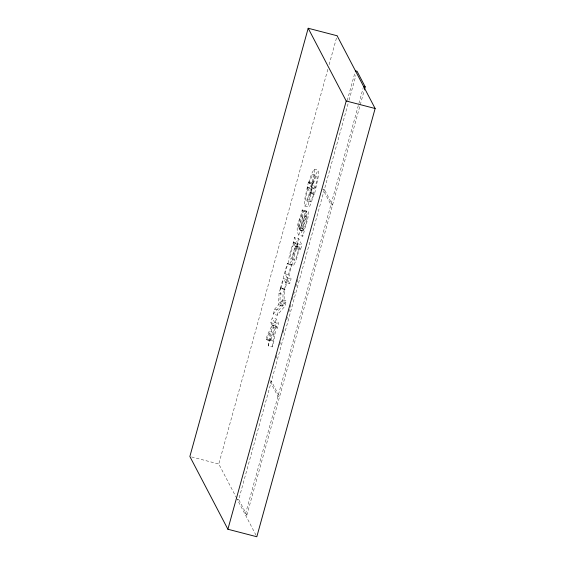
<?xml version="1.0" encoding="UTF-8"?>
<svg xmlns="http://www.w3.org/2000/svg" width="565" height="565" viewBox="0 0 565 565"><rect width="100%" height="100%" fill="white"/><g stroke="black" fill="none" stroke-linecap="round" stroke-linejoin="round"><path stroke-width="0.42" stroke-dasharray="2.83 2.12" d="M279.901 303.087L282.359 299.867L286.377 300.905L284.937 306.117L277.267 315.249L273.248 314.204L274.654 309.126L278.651 304.733L279.011 293.341L280.466 288.079L284.485 289.125L283.92 304.125L279.901 303.087L280.466 288.079M277.267 315.249L278.665 310.171L282.67 305.778L283.03 294.386L284.485 289.125M276.228 326.337L273.947 340.872L272.266 346.938L268.255 345.893L269.929 339.826L272.21 325.299L276.228 326.337L277.359 328.512L273.347 327.467L272.21 325.299M268.255 345.893L270.204 331.599L274.216 332.644L272.266 346.938M295.481 246.679L291.547 260.726L289.732 264.039L288.941 263.848C288.023 256.637 291.116 249.44 293.397 242.703L294.485 237.335L298.504 238.381L301.872 244.822L300.524 249.695L296.512 248.649L295.481 246.679L299.492 247.724L300.524 249.695M299.492 247.724L296.957 257.739L294.28 264.441L293.313 265.232L289.294 264.194M293.751 243.367L295.142 246.036L292.07 257.174L290.926 259.151L290.382 258.911L290.558 253.671L293.751 243.367L297.762 244.412L299.16 247.075L297.021 255.5L295.276 259.836L294.937 260.19L290.926 259.151M308.483 181.859L308.843 182.559L312.862 183.597L312.502 182.905L308.483 181.859L305.051 197.559L304.21 204.961L304.782 206.02L308.801 207.065L309.281 206.734A13.701 1.624 -75.4 0 0 311.315 202.411L314.055 193.689L310.044 192.644L307.296 201.373A13.701 1.624 -75.4 0 1 305.262 205.688L304.782 206.02M314.112 169.168L318.123 170.213L318.716 172.586A13.496 1.603 -75.4 0 1 317.777 179.049L314.458 194.452L310.439 193.407L313.766 178.003A13.496 1.603 -75.4 0 0 314.698 171.541L314.112 169.168L311.675 173.582L308.843 182.559M312.502 182.905L308.603 201.154L308.229 206.006L308.801 207.065M307.77 188.307L305.969 196.147L305.721 199.791L306.173 200.646L310.185 201.691L310.99 200.893A9.061 1.074 -75.4 0 0 312.516 197.093L313.73 193.061L311.788 189.353L307.77 188.307L309.712 192.015L308.497 196.048A9.061 1.074 -75.4 0 1 306.972 199.855L306.173 200.646M311.124 186.909L313.116 177.643L313.151 175.39L312.961 174.733L312.36 174.705L309.182 183.201L311.124 186.909L315.136 187.954L317.127 178.688L316.979 175.779L312.706 174.521M311.788 189.353L309.782 198.711L310.185 201.691M236.77 498.422L218.782 463.999L327.954 68.895M329.127 64.65L337.107 35.757M274.216 332.644L271.942 336.867L270.72 340.914L266.701 339.876L266.341 339.191C266.871 333.788 270.72 329.896 271.956 324.804L270.882 322.756L272.231 317.89L276.25 318.928L278.707 323.639L277.359 328.512M287.642 279.71L284.915 289.562L280.904 288.517L280.537 287.825L287.324 263.255L291.342 264.293L291.71 264.992L288.983 274.837L291.081 278.849L289.739 283.722L285.721 282.684L283.623 278.672L287.642 279.71L289.739 283.722M266.701 339.876L267.93 335.822L270.204 331.599M280.904 288.517L283.623 278.672M285.721 282.684L287.062 277.811L284.965 273.799L287.691 263.947L287.324 263.255M302.148 209.912L302.565 210.717C303.278 215.286 292.585 228.331 302.579 228.295L306.329 215.745L307.72 212.271L308.511 211.833C308.645 218.387 306.082 224.785 303.935 230.894L304.196 231.396L302.854 236.241L298.836 235.202C293.913 227.328 301.145 218.005 302.148 209.912L306.159 210.957L306.583 211.762L303.228 223.055L302.579 228.295M273.347 327.467L274.689 322.594L272.231 317.89M298.836 235.202L300.177 230.351L299.916 229.849C302.063 223.74 304.627 217.341 304.493 210.794L303.709 211.232L302.31 214.7L298.56 227.257M270.72 340.914L270.36 340.236C270.889 334.826 274.738 330.942 275.974 325.85L274.901 323.802L276.25 318.928M284.915 289.562L284.555 288.863L291.342 264.293M293.313 265.232L292.96 264.893C292.041 257.682 295.135 250.486 297.416 243.741L298.504 238.381M273.248 314.204L280.918 305.072L282.359 299.867M296.512 248.649L297.854 243.776L294.485 237.335M276.123 357.92L277.055 354.53M279.633 345.194L280.572 341.804M283.15 332.467L284.089 329.077M286.667 319.741L287.606 316.351M288.779 312.106L291.123 303.624M292.296 299.379L294.64 290.897M295.813 286.653L298.158 278.171M347.221 100.605L355.449 70.837M363.599 86.424L245.267 514.666L246.87 515.082L238.727 499.495L348.824 101.022M349.057 100.175L355.879 75.505M246.87 515.082L364.263 90.245M315.136 187.954L313.201 184.246L315.482 177.311L316.718 175.567M298.892 227.886L302.819 215.766L307.092 216.812L306.004 223.126L303.589 230.238L299.57 229.192L298.892 227.886L302.904 228.931L303.589 230.238M312.862 183.597L315.694 174.627L318.123 170.213M302.904 228.931L305.962 218.789L307.092 216.812M306.159 210.957C305.164 219.051 297.932 228.366 302.854 236.241M297.762 244.412L294.33 256.016L294.132 258.841L294.937 260.19M299.57 229.192L301.985 222.08L303.073 215.774M283.92 304.125L286.377 300.905M309.182 183.201L313.201 184.246M311.449 187.538L315.468 188.583M307.07 186.966L311.089 188.011M311.852 188.3L315.87 189.346M307.438 187.665L311.449 188.703M309.712 192.015L313.73 193.061M304.168 210.66L308.186 211.698M302.565 210.717L306.583 211.762M299.916 229.849L303.935 230.894M300.177 230.351L304.196 231.396M293.143 242.208L297.155 243.247M297.854 243.776L301.872 244.822M293.397 242.703L297.416 243.741M295.142 246.036L299.16 247.075M287.691 263.947L291.71 264.992M284.965 273.799L288.983 274.837M287.062 277.811L291.081 278.849M280.537 287.825L284.555 288.863M279.011 293.341L283.03 294.386M280.918 305.072L284.937 306.117M278.651 304.733L282.67 305.778M274.654 309.126L278.665 310.171M274.689 322.594L278.707 323.639M270.882 322.756L274.901 323.802M271.956 324.804L275.974 325.85M271.539 327.735L275.551 328.774M269.929 339.826L273.947 340.872M266.341 339.191L270.36 340.236M269.788 380.831L271.398 381.248L279.548 396.835L277.938 396.418L270.197 381.608M191.563 456.937L218.782 463.999M238.727 499.495L237.116 499.079L256.814 536.75M314.055 193.689L314.458 194.452M310.044 192.644L310.439 193.407M324.381 189.494L322.77 189.077L330.921 204.671L332.531 205.088L324.381 189.494"/><path stroke-width="0.85" d="M308.186 28.25L189.861 456.492L227.893 529.243L256.814 536.75L375.139 108.508L337.107 35.757L308.186 28.25L346.218 101.001L227.893 529.243M364.496 89.39L365.202 86.841L357.052 71.254L355.449 70.837M363.599 86.424L365.202 86.841M346.218 101.001L375.139 108.508"/></g></svg>
